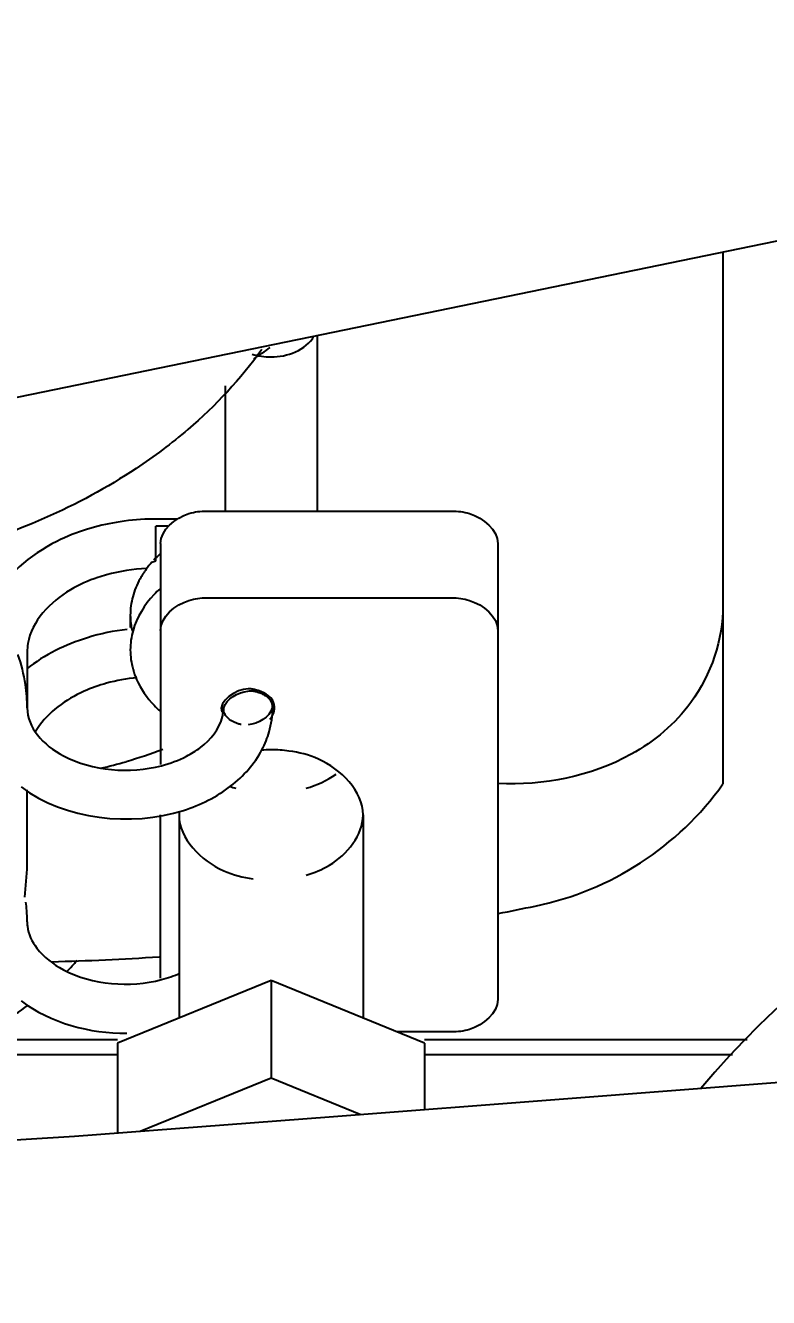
# Model space of a CAD drawing. Header units: millimetres. Extents: x 9130 to 9550, y -18883 to -17651.
# Drawn here: x 9353.9138 to 9354.1561, y -18046.9056 to -18046.4912 of the extents above; entities that cross this region are included whole.
import ezdxf

# ---------------------------------------------------------------- set-up
doc = ezdxf.new("R2010")
doc.units = ezdxf.units.MM
for name, color, linetype in [('2685282_CP02DXF_CONTINUOUS_LINE', 7, 'Continuous'), ('2761804_DXF_CONTINUOUS_LINE', 7, 'Continuous'), ('3570567_DXF_CONTINUOUS_LINE', 7, 'Continuous'), ('3570570_DXF_CONTINUOUS_LINE', 7, 'Continuous'), ('3884027_DKREDXF_CONTINUOUS_LINE', 7, 'Continuous')]:
    doc.layers.add(name, color=color, linetype=linetype)
doc.styles.add('KOTE ZA MONNTAZU', font='simplex.shx', dxfattribs={"width": 0.7, "oblique": 8, "height": 3})
doc.dimstyles.new('KOTE ZA MONTAZU u cm', dxfattribs={"dimscale": 0, "dimtxt": 1.5, "dimasz": 1.5, "dimexe": 0.8, "dimexo": 0.1, "dimgap": 1, "dimtad": 1, "dimdec": 1, "dimlfac": 10, "dimzin": 12, "dimdsep": 46, "dimtxsty": 'KOTE ZA MONNTAZU', "dimcen": 1.5, "dimclrt": 1, "dimadec": 0, "dimazin": 0, "dimtfac": 1, "dimtdec": 1, "dimtmove": 0, "dimatfit": 3, "dimfxl": 1, "dimtolj": 2, "dimtzin": 0, "dimarcsym": 0})

# ---------------------------------------------------------------- blocks, each defined once
blk = doc.blocks.new('*D1102')
at = {"color": 0, "lineweight": -2, "transparency": 16777216}
for p, q in [((9345.409900719793, -18047.62649770107), (9345.409900719793, -18048.7073860062)), ((9359.40990071979, -18047.62649770108), (9359.40990071979, -18048.7073860062)), ((9346.009900719793, -18048.5073860062), (9358.809900719789, -18048.5073860062))]:
    blk.add_line(p, q, dxfattribs=at)
at = {"color": 0, "transparency": 16777216}
for points in [[(9346.009900719793, -18048.4073860062), (9346.009900719793, -18048.6073860062), (9345.409900719793, -18048.5073860062)], [(9358.809900719789, -18048.4073860062), (9358.809900719789, -18048.6073860062), (9359.40990071979, -18048.5073860062)]]:
    blk.add_solid(points, dxfattribs=at)
at = {"layer": 'Defpoints', "color": 0, "transparency": 16777216}
for p in [(9345.409900719793, -18047.52649770107), (9359.40990071979, -18047.52649770108), (9359.40990071979, -18048.5073860062)]:
    blk.add_point(p, dxfattribs=at)
at = {"color": 1, "transparency": 16777216, "insert": (9352.40990071979, -18047.7073860062), "char_height": 3, "width": 6.92318780531059, "attachment_point": 5, "style": 'KOTE ZA MONNTAZU'}
blk.add_mtext('\\A2;{\\H0.4x;140 cm}', dxfattribs=at)

msp = doc.modelspace()

# ---------------------------------------------------------------- linework, layer by layer
at = {"layer": '2685282_CP02DXF_CONTINUOUS_LINE', "color": 7, "linetype": 'Continuous'}
for start, end in [(316.0440475560193, 319.1184719600739), (293.3357053950464, 306.0164434466951)]:
    msp.add_arc((9353.858900719793, -18046.73349770107), 0.09500000000000001, start, end, dxfattribs=at)
at = {"layer": '2761804_DXF_CONTINUOUS_LINE', "color": 7, "linetype": 'Continuous'}
msp.add_arc((9354.363384425937, -18047.03079770107), 0.3, 97.55517789260776, 139.8759432331035, dxfattribs=at)
at = {"layer": '3570567_DXF_CONTINUOUS_LINE', "color": 7, "linetype": 'Continuous'}
for p, q in [((9353.896629821464, -18046.82149770107), (9353.943901199791, -18046.82149770107)), ((9354.043901199793, -18046.82149770107), (9354.149103808979, -18046.82149770107))]:
    msp.add_line(p, q, dxfattribs=at)
at = {"layer": '3570570_DXF_CONTINUOUS_LINE', "color": 7, "linetype": 'Continuous'}
for p, q in [((9353.943901199791, -18046.82649770107), (9353.897644427894, -18046.82649770107)), ((9354.144386552272, -18046.82649770107), (9354.043901199793, -18046.82649770107))]:
    msp.add_line(p, q, dxfattribs=at)
at = {"layer": '3884027_DKREDXF_CONTINUOUS_LINE', "color": 6, "linetype": 'Continuous'}
for p, q in [((9353.589193171118, -18046.67844961694), (9354.41657958089, -18046.50829619896)), ((9354.141253252501, -18046.5649175252), (9354.141253252501, -18046.7382826202)), ((9354.008901199793, -18046.59213594924), (9354.008901199793, -18046.64937635171)), ((9353.978901199795, -18046.60856857901), (9353.978901199795, -18046.64937635171)), ((9353.972869396415, -18046.64937635171), (9354.052869396417, -18046.64937635171)), ((9353.963184314196, -18046.65198295343), (9353.956401199795, -18046.65198295343)), ((9353.957869396416, -18046.65998295342), (9353.957869396416, -18046.73189584497)), ((9354.067869396416, -18046.65998295342), (9354.067869396416, -18046.80847537747)), ((9353.955062709168, -18046.66605254713), (9353.956401199795, -18046.66563980767)), ((9353.972869396415, -18046.67766062295), (9354.052869396417, -18046.67766062295)), ((9353.948025454845, -18046.6833174772), (9353.948025454845, -18046.68733829249)), ((9353.914401199794, -18046.69533828242), (9353.914401199794, -18046.71352103829)), ((9353.914401199794, -18046.7660489706), (9353.914401199794, -18046.74024483531)), ((9353.957869396416, -18046.80159637054), (9353.957869396416, -18046.74837130107)), ((9353.963901199795, -18046.74837130107), (9353.963901199795, -18046.81454622942)), ((9354.023901199793, -18046.74837130107), (9354.023901199793, -18046.81454622942)), ((9353.913596635613, -18046.77520882638), (9353.914401135227, -18046.76607169754)), ((9353.993901199794, -18046.80229878071), (9353.943901199791, -18046.82271119523)), ((9353.993901199794, -18046.80229878071), (9353.993901199794, -18046.83411858586)), ((9354.043901199793, -18046.82271119523), (9353.993901199794, -18046.80229878071)), ((9354.052869396417, -18046.81908197919), (9354.035011472335, -18046.81908197919)), ((9353.943901199791, -18046.82271119523), (9353.943901199791, -18046.85208894396)), ((9354.043901199793, -18046.82271119523), (9354.043901199793, -18046.84445749589)), ((9353.993901199794, -18046.83411858586), (9353.951247534927, -18046.85153187162)), ((9354.023158371978, -18046.84606277639), (9353.993901199794, -18046.83411858586)), ((9354.089304451309, -18046.84094375347), (9354.0128365207, -18046.846861581)), ((9354.0128365207, -18046.846861581), (9353.929826172904, -18046.85315625275))]:
    msp.add_line(p, q, dxfattribs=at)
at = {"layer": '3884027_DKREDXF_CONTINUOUS_LINE', "color": 7, "linetype": 'Continuous'}
for p in [(9353.956401199795, -18046.66563980767), (9353.96026267885, -18046.65432609917)]:
    msp.add_line(p, (9353.956401199795, -18046.65432609917), dxfattribs=at)
at = {"layer": '3884027_DKREDXF_CONTINUOUS_LINE', "color": 6, "linetype": 'Continuous'}
for points in [[(9354.597825212119, -18046.90540578421), (9354.591099684925, -18046.88465401989), (9354.573051173835, -18046.86014156726), (9354.552505064059, -18046.84555836201), (9354.533608196698, -18046.83754481644), (9354.51510974248, -18046.83246280114), (9354.49520118175, -18046.82879349664), (9354.472460370815, -18046.82602858217), (9354.445835140568, -18046.82407359739), (9354.414302151361, -18046.8230195095), (9354.376778385316, -18046.82307021019), (9354.332704894916, -18046.82436035382), (9354.281759578529, -18046.82695347369), (9354.224031770262, -18046.83074552371), (9354.15971684118, -18046.83550356452), (9354.089304451309, -18046.84094375347)], [(9353.929826172904, -18046.85315625275), (9353.840344568913, -18046.85865037828), (9353.758320165945, -18046.86029452191)]]:
    msp.add_lwpolyline(points, dxfattribs=at)
for centre, radius, start, end in [((9353.859155839435, -18046.40577762717), 0.233050589189, 303.6355099936808, 305.2465040334896), ((9353.955648848818, -18046.72576106703), 0.07370875409100001, 99.53957799771796, 107.032854265446), ((9353.956419656488, -18046.72997324253), 0.077990450693, 91.72650938888258, 99.58517736455858), ((9353.956403469218, -18046.72925523122), 0.077272277826, 90.00168273136956, 91.7305525524674), ((9353.97893121289, -18046.68729718899), 0.03195372087200001, 138.3286757855577, 143.5651610533238), ((9353.981646778293, -18046.68978225674), 0.035635514926, 132.1174470108224, 136.8444913311555), ((9353.95464441569, -18046.72200199561), 0.05382052162800001, 105.4844593916668, 108.6388308914485), ((9353.976667036239, -18046.68564594672), 0.029151434652, 143.5332529515649, 150.8831941913654), ((9353.98167266914, -18046.7011240888), 0.03567373429200001, 132.2062519930653, 136.5909438001799), ((9353.971334523312, -18046.68334017314), 0.023309079517, 164.9400045232967, 179.9442113716492), ((9353.9712417941, -18046.68330221704), 0.023216344268, 180.0376606596514, 192.9026798021721), ((9353.931515272003, -18046.69534940782), 0.017114075824, 170.5740424688673, 179.9627600547032), ((9353.860072696089, -18046.71397620249), 0.054363418418, 8.544371207154759, 19.22821546621206), ((9353.973025637863, -18046.69415323787), 0.02506072056, 195.7595005365461, 203.6377600269493), ((9353.862252879151, -18046.71359552161), 0.05215089968100001, 4.171870758176724, 8.486654050410383), ((9353.863189921032, -18046.7135259438), 0.05121127899400001, 0.00548835028274848, 4.170500218754131), ((9353.981672669137, -18046.68813828261), 0.035673734289, 223.4090561998199, 227.7937480069347), ((9353.965832384643, -18046.71345166224), 0.012572560581, 346.6877626829705, 353.6851322099628), ((9353.966401363612, -18046.71351709725), 0.011999836831, 353.696852746345, 359.9811383138719), ((9353.966506399696, -18046.71351091061), 0.027894801945, 351.9053142171404, 359.9791532791862), ((9353.936746748137, -18046.73272058139), 0.022763863585, 146.6972392341184, 150.3774389657811), ((9353.965501313613, -18046.71336680824), 0.02891016506600001, 344.1518974751189, 351.9030527937564), ((9353.964062328892, -18046.71293757214), 0.030411678394, 332.1199034191666, 344.1143096562668), ((9353.993907833972, -18046.76909105942), 0.041932962308, 90.009064717653, 94.33076543660044), ((9353.993888749503, -18046.76924856766), 0.04209047186800001, 81.99109900596294, 89.98305200402942), ((9353.901051587449, -18046.57021248823), 0.167171136895, 282.8963339098194, 285.8327843735312), ((9353.992721525445, -18046.70443470498), 0.03672497526100001, 250.7191215362781, 253.7108079460361), ((9354.059900719794, -18046.68012967168), 0.1, 281.6100503072028, 324.4418094608567), ((9353.978815741446, -18046.74837281987), 0.01491454173, 175.1071423124818, 179.9941653613341), ((9353.86241346556, -18046.78328090798), 0.051989637531, 4.168105396096874, 7.158528776144886), ((9353.898900922772, -18045.89649770108), 0.899999999997, 280.8247279088428, 281.6100503072028), ((9353.863189921032, -18046.78322646938), 0.05121127899400001, 0.00548835028274848, 4.170500218754131), ((9353.926433330957, -18046.78321686546), 0.012032132079, 180.0223732813337, 186.9505062294185), ((9353.898900922772, -18045.89649770108), 0.899999999997, 271.4958232535538, 273.7268209419071)]:
    msp.add_arc(centre, radius, start, end, dxfattribs=at)
for points in [[(9353.993901199794, -18046.59917177025), (9353.999079904117, -18046.59917177025), (9354.005399978249, -18046.59694381405), (9354.00788359648, -18046.59239951884)], [(9353.990908512662, -18046.59672225027), (9353.984037152199, -18046.6063514621), (9353.975814273532, -18046.6150989142), (9353.966822578279, -18046.62278570361)], [(9353.953361008005, -18046.66805813645), (9353.948949962529, -18046.66827570984), (9353.944531520932, -18046.66895535008), (9353.940275574498, -18046.67013500272)], [(9353.955756911926, -18046.67660901494), (9353.952654272814, -18046.67989240104), (9353.950130233969, -18046.68395401397), (9353.948906944419, -18046.68830264093)], [(9353.934058079374, -18046.69064074289), (9353.926963619635, -18046.69282305086), (9353.9200684548, -18046.69619817624), (9353.914240246968, -18046.70079445958)], [(9353.946976823294, -18046.68791191586), (9353.942607880834, -18046.68844436486), (9353.938264819399, -18046.68934671873), (9353.934058079374, -18046.69064074289)], [(9353.950161132494, -18046.70365394885), (9353.946826558853, -18046.70399095585), (9353.943505362136, -18046.70459511728), (9353.940275574498, -18046.70549034178)], [(9353.950067544689, -18046.70420140551), (9353.951426559908, -18046.70731378354), (9353.95342437611, -18046.71018493671), (9353.955756911926, -18046.71265335646)], [(9353.914401199794, -18046.71352103829), (9353.914401199794, -18046.71665349085), (9353.915780966383, -18046.71985444271), (9353.917724273955, -18046.72231123222)], [(9353.917724273955, -18046.72231123222), (9353.91997417727, -18046.72515562955), (9353.92300817862, -18046.72742002495), (9353.92621428643, -18046.72911517503)], [(9353.958606623566, -18046.72709512526), (9353.954688122949, -18046.72858879576), (9353.950694963862, -18046.72989563647), (9353.946661018957, -18046.73104149297)], [(9353.980823327258, -18046.73892940714), (9353.984915195966, -18046.73576209388), (9353.988529146134, -18046.7317351641), (9353.990944066793, -18046.72715876584)], [(9353.92621428643, -18046.72911517503), (9353.935673059537, -18046.73411626698), (9353.947794387912, -18046.73501966025), (9353.95815108809, -18046.73233301349)], [(9353.95815108809, -18046.73233301349), (9353.96097863871, -18046.73159951444), (9353.96375736136, -18046.73058466781), (9353.966350317778, -18046.72923943907)], [(9354.005381702764, -18046.7396854743), (9354.008825650128, -18046.73867859856), (9354.012185339105, -18046.73715950554), (9354.01511440323, -18046.73508702983)], [(9353.912390175772, -18046.73924357087), (9353.926619450265, -18046.7499890947), (9353.948346835778, -18046.75233954677), (9353.96533059166, -18046.74690902458)], [(9353.96533059166, -18046.74690902458), (9353.97086361737, -18046.74513985061), (9353.976229704213, -18046.74248510362), (9353.980823327258, -18046.73892940714)], [(9353.914489622346, -18046.78467289672), (9353.91479898953, -18046.78721966023), (9353.91596361686, -18046.78970797941), (9353.91751934217, -18046.79174793804)], [(9353.91751934217, -18046.79174793804), (9353.919784298205, -18046.79471788175), (9353.922912358283, -18046.7970698879), (9353.92621428643, -18046.7988157006)], [(9353.92621428643, -18046.7988157006), (9353.935673059537, -18046.80381679256), (9353.947794387912, -18046.80472018582), (9353.95815108809, -18046.80203353906)], [(9353.912390175772, -18046.80894409644), (9353.921992851823, -18046.81619575108), (9353.934877968657, -18046.81959865725), (9353.946910794135, -18046.81950382411)]]:
    msp.add_open_spline(points, degree=3, dxfattribs=at)
for points, knots in [([(9353.98770697144, -18046.59822260179), (9353.988697744824, -18046.59853820173), (9353.990748654875, -18046.59900964656), (9353.992846110306, -18046.59917177025), (9353.993901199794, -18046.59917177025)], [0, 0, 0, 0, 0.4963566817, 1, 1, 1, 1]), ([(9353.966822578279, -18046.62278570361), (9353.96145978727, -18046.62737022788), (9353.937700398457, -18046.64514975914), (9353.909833935088, -18046.65707268662), (9353.888079938703, -18046.66305897648)], [0, 0, 0, 0, 0.2382107203, 1, 1, 1, 1]), ([(9353.957869396416, -18046.65998295342), (9353.957869396416, -18046.65548764966), (9353.964696751378, -18046.64998995795), (9353.970939525158, -18046.64937635171), (9353.972869396415, -18046.64937635171)], [0, 0, 0, 0, 0.6996391147, 1, 1, 1, 1]), ([(9354.052869396417, -18046.64937635171), (9354.054799267675, -18046.64937635171), (9354.061042041454, -18046.64998995795), (9354.067869396416, -18046.65548764966), (9354.067869396416, -18046.65998295342)], [0, 0, 0, 0, 0.3003608853, 1, 1, 1, 1]), ([(9353.934058079374, -18046.65528540383), (9353.930639021472, -18046.65633713117), (9353.918292557277, -18046.66114611611), (9353.9072322374, -18046.67040914524), (9353.902631464696, -18046.67896209059)], [0, 0, 0, 0, 0.2691819817, 1, 1, 1, 1]), ([(9353.937443292796, -18046.67100425135), (9353.934337303768, -18046.67205240082), (9353.924623612782, -18046.6762200872), (9353.9158447904, -18046.68520892392), (9353.914632269292, -18046.69254658587)], [0, 0, 0, 0, 0.3059263833, 1, 1, 1, 1]), ([(9353.951199481935, -18046.67146110199), (9353.950683735371, -18046.67238966087), (9353.94976928177, -18046.67428620551), (9353.949094331876, -18046.6762813319), (9353.948826010854, -18046.67728376704)], [0, 0, 0, 0, 0.5058218396, 1, 1, 1, 1]), ([(9353.957869396416, -18046.68826722467), (9353.957869396416, -18046.68377192091), (9353.964696751378, -18046.67827422919), (9353.970939525158, -18046.67766062295), (9353.972869396415, -18046.67766062295)], [0, 0, 0, 0, 0.6996391147, 1, 1, 1, 1]), ([(9354.052869396417, -18046.67766062295), (9354.054799267675, -18046.67766062295), (9354.061042041454, -18046.67827422919), (9354.067869396416, -18046.68377192091), (9354.067869396416, -18046.68826722467)], [0, 0, 0, 0, 0.3003608853, 1, 1, 1, 1]), ([(9354.141253252501, -18046.68012967168), (9354.141253252501, -18046.69121918577), (9354.134403363083, -18046.71147547265), (9354.107222390938, -18046.73415021208), (9354.082674441228, -18046.73887925273), (9354.067868242988, -18046.73818484133)], [0, 0, 0, 0, 0.3212846245, 0.5705643442, 1, 1, 1, 1]), ([(9353.948906944419, -18046.68830264093), (9353.948616519201, -18046.68933506284), (9353.948174874446, -18046.69143132907), (9353.948025454845, -18046.69356876989), (9353.948025454845, -18046.6946311857)], [0, 0, 0, 0, 0.5023601615, 1, 1, 1, 1]), ([(9353.948025454845, -18046.6946311857), (9353.948025454845, -18046.69569360151), (9353.948174874446, -18046.69783104234), (9353.948616519201, -18046.69992730857), (9353.948906944419, -18046.70095973048)], [0, 0, 0, 0, 0.4976398385, 1, 1, 1, 1]), ([(9353.940275574498, -18046.70549034178), (9353.937783701896, -18046.70618103283), (9353.929257670216, -18046.70918646435), (9353.921284362807, -18046.71479399378), (9353.917721145606, -18046.7202217841)], [0, 0, 0, 0, 0.2848231522, 1, 1, 1, 1]), ([(9353.966350317778, -18046.72923943907), (9353.967929288703, -18046.72842026717), (9353.972909301434, -18046.72534270588), (9353.97712080458, -18046.72035667238), (9353.978067116956, -18046.71634658968)], [0, 0, 0, 0, 0.3015433303, 1, 1, 1, 1]), ([(9354.023901199793, -18046.74837130107), (9354.023901199793, -18046.74060300742), (9354.013626434667, -18046.73048263322), (9354.003030938004, -18046.72803003723), (9353.99975308611, -18046.72756862791)], [0, 0, 0, 0, 0.7012068965, 1, 1, 1, 1]), ([(9353.963901199795, -18046.74837130107), (9353.963901199795, -18046.75613959472), (9353.97417596492, -18046.76625996893), (9353.98477146158, -18046.76871256492), (9353.988049313475, -18046.76917397424)], [0, 0, 0, 0, 0.7012068965, 1, 1, 1, 1]), ([(9354.005381702764, -18046.76796974555), (9354.008006125014, -18046.76720246696), (9354.01657965774, -18046.76388414032), (9354.023901199793, -18046.75494691589), (9354.023901199793, -18046.74837130107)], [0, 0, 0, 0, 0.2936964191, 1, 1, 1, 1]), ([(9353.95815108809, -18046.80203353906), (9353.959198549363, -18046.8017618156), (9353.961241397292, -18046.80115107686), (9353.963231222338, -18046.80038400539), (9353.964192071637, -18046.7999660592)], [0, 0, 0, 0, 0.5080564061, 1, 1, 1, 1]), ([(9354.067869396416, -18046.80847537747), (9354.067869396416, -18046.81297068124), (9354.061042041454, -18046.81846837295), (9354.054799267675, -18046.81908197919), (9354.052869396417, -18046.81908197919)], [0, 0, 0, 0, 0.6996391147, 1, 1, 1, 1])]:
    msp.add_open_spline(points, degree=3, knots=knots, dxfattribs=at)
at = {"layer": '3884027_DKREDXF_CONTINUOUS_LINE', "color": 7, "linetype": 'Continuous'}
for points in [[(9353.986401199794, -18046.70729849861), (9353.982590097965, -18046.70729849861), (9353.97638956944, -18046.71138770871), (9353.977863028138, -18046.71490245147)], [(9353.978554102107, -18046.71353769785), (9353.979232538755, -18046.71042197915), (9353.983193911374, -18046.70837554874), (9353.986361627418, -18046.70801009779)], [(9353.994248297508, -18046.71350440957), (9353.993569860972, -18046.71662012833), (9353.98960848824, -18046.71866655878), (9353.98644077217, -18046.71903200974)]]:
    msp.add_open_spline(points, degree=3, dxfattribs=at)
for points, knots in [([(9353.988844443653, -18046.70762034483), (9353.988443977889, -18046.70751704996), (9353.987634510357, -18046.70735674994), (9353.98681070305, -18046.70729849861), (9353.986401199794, -18046.70729849861)], [0, 0, 0, 0, 0.5024722999, 1, 1, 1, 1]), ([(9353.993563651564, -18046.71715128794), (9353.994901865999, -18046.71587167569), (9353.996017440417, -18046.71039536592), (9353.991162475972, -18046.70821825076), (9353.988844443653, -18046.70762034483)], [0, 0, 0, 0, 0.4361251296, 1, 1, 1, 1]), ([(9353.986361627418, -18046.70801009779), (9353.986737208468, -18046.70796676801), (9353.987482553066, -18046.70792907495), (9353.988226310144, -18046.70800708174), (9353.988584748726, -18046.70807899095)], [0, 0, 0, 0, 0.5083988405, 1, 1, 1, 1]), ([(9353.988584748726, -18046.70807899095), (9353.98893982063, -18046.70815022473), (9353.98964376556, -18046.70833535312), (9353.990323229847, -18046.70859591564), (9353.99065543953, -18046.708744639)], [0, 0, 0, 0, 0.4987372488, 1, 1, 1, 1]), ([(9353.99065543953, -18046.708744639), (9353.991718780288, -18046.70922067449), (9353.99359763018, -18046.71031787825), (9353.994447832434, -18046.71258804572), (9353.994248297508, -18046.71350440957)], [0, 0, 0, 0, 0.5540207808, 1, 1, 1, 1]), ([(9353.979089049297, -18046.71594053072), (9353.97884675579, -18046.71558726422), (9353.978461279874, -18046.71481325634), (9353.978466595874, -18046.71393957002), (9353.978554102107, -18046.71353769785)], [0, 0, 0, 0, 0.5101731447, 1, 1, 1, 1]), ([(9353.982146960056, -18046.71829746856), (9353.981524454439, -18046.71801878576), (9353.980389697443, -18046.71736880195), (9353.979437601369, -18046.71644872334), (9353.979089049297, -18046.71594053072)], [0, 0, 0, 0, 0.5253420274, 1, 1, 1, 1]), ([(9353.98421765086, -18046.7189631166), (9353.983862578954, -18046.71889188281), (9353.983158634024, -18046.71870675443), (9353.982479169741, -18046.71844619191), (9353.982146960056, -18046.71829746856)], [0, 0, 0, 0, 0.4987372488, 1, 1, 1, 1])]:
    msp.add_open_spline(points, degree=3, knots=knots, dxfattribs=at)

# ---------------------------------------------------------------- dimensions: what is measured, and where the dimension line sits
at = {"color": 4}
dim = msp.add_linear_dim(base=(9359.40990071979, -18048.5073860062), p1=(9345.409900719793, -18047.52649770107), p2=(9359.40990071979, -18047.52649770108), text='{\\H0.4x;<>}', dimstyle='KOTE ZA MONTAZU u cm', override={"dimscale": 1, "dimasz": 0.6, "dimexe": 0.2, "dimgap": 0.2, "dimpost": ' cm'}, dxfattribs=at)
dim.commit()
dim.dimension.update_dxf_attribs({"geometry": '*D1102', "text_midpoint": (9352.40990071979, -18048.5073860062), "dimtype": 160})

doc.saveas('drawing.dxf')
